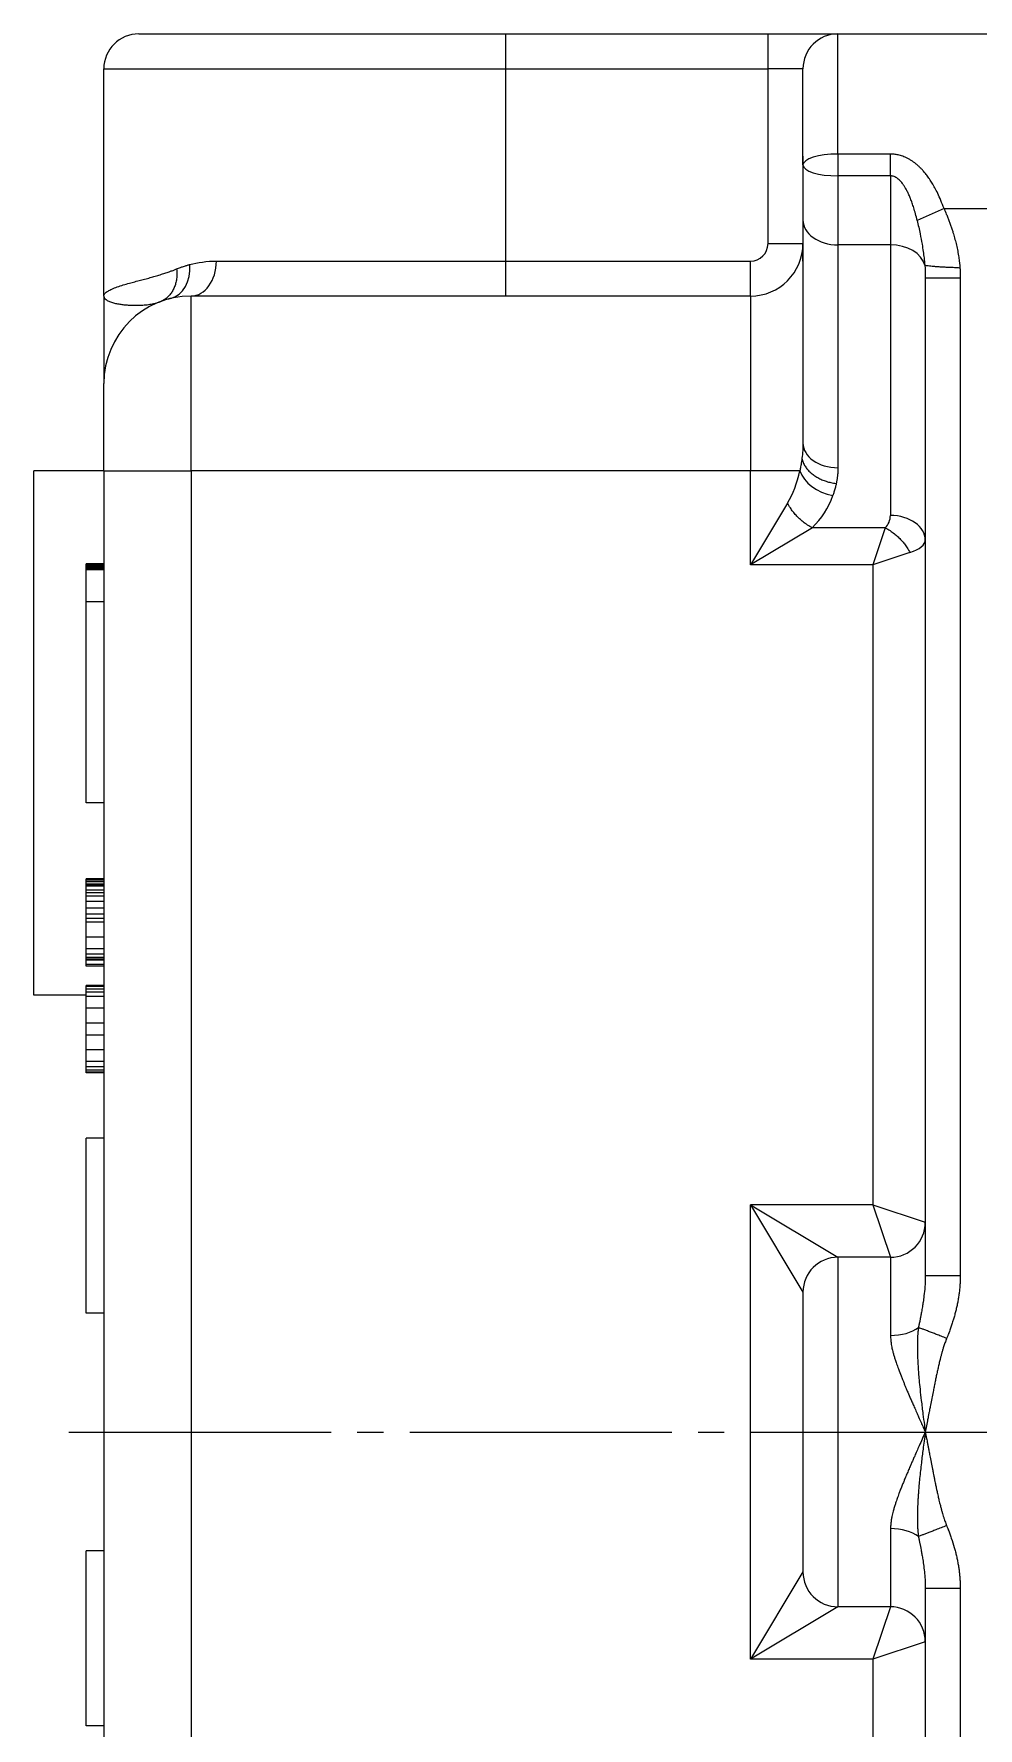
# Model space of a CAD drawing. Header units: millimetres. Extents: x -337 to 383, y -252 to 375.
# Drawn here: x 112 to 166, y -16.9 to 80 of the extents above; entities that cross this region are included whole.
import ezdxf

# ---------------------------------------------------------------- set-up
doc = ezdxf.new("R2010")
doc.units = ezdxf.units.MM
doc.linetypes.add('K5LT_AXLED', pattern=[19.5, 15, -1.5, 1.5, -1.5])
doc.linetypes.add('K5LT_THIN', pattern=[0])

# ---------------------------------------------------------------- blocks, each defined once
blk = doc.blocks.new('U3')
at = {"color": 7, "linetype": 'K5LT_THIN', "lineweight": 18}
for p, q in [((118.005, 80), (139.005, 80)), ((139.005, 78), (139.005, 80)), ((139.005, 80), (154.005, 80)), ((154.005, 78), (154.005, 80)), ((154.005, 80), (158.005, 80)), ((158.005, 80), (172.005, 80)), ((158.005, 73.125), (158.005, 80)), ((116.005, 65), (116.005, 78)), ((116.005, 78), (139.005, 78)), ((139.005, 67), (139.005, 78)), ((139.005, 78), (154.005, 78)), ((154.005, 68), (154.005, 78)), ((156.005, 78), (154.005, 78)), ((156.005, 72.5), (156.005, 78)), ((156.005, 72.5), (156.005, 73)), ((156.005, 73), (156.005, 72.5)), ((158.005, 73.125), (158.005, 71.875)), ((161.005, 73.125), (158.005, 73.125)), ((161.005, 71.875), (161.005, 73.125)), ((156.005, 72.5), (156.005, 69.343)), ((158.005, 71.875), (158.005, 67.929)), ((161.005, 71.875), (158.005, 71.875)), ((161.005, 71.875), (161.005, 67.929)), ((164.074, 70), (162.539, 69.32)), ((164.074, 70), (172.005, 70)), ((156.005, 69.343), (156.005, 56.589)), ((154.005, 68), (156.005, 68)), ((156.005, 67), (156.005, 68)), ((156.005, 68), (156.005, 67)), ((161.005, 67.929), (158.005, 67.929)), ((158.005, 67.929), (158.005, 55.175)), ((161.005, 67.929), (161.005, 52.444)), ((122.445, 67), (139.005, 67)), ((139.005, 67), (153.005, 67)), ((139.005, 65), (139.005, 67)), ((153.005, 65), (153.005, 67)), ((163.005, 66.029), (163.005, 8.944)), ((165.005, 66.029), (163.005, 66.029)), ((165.005, 66.029), (165.005, 8.944)), ((116.005, 65), (116.005, 65)), ((116.005, 65), (116.005, 60)), ((116.005, 65), (116.005, 65)), ((153.005, 65), (121.005, 65)), ((121.005, 55), (121.005, 65)), ((139.005, 65), (121.005, 65)), ((153.005, 65), (153.005, 55)), ((116.005, 55), (116.005, 60)), ((112.005, 25), (112.005, 55)), ((116.005, 55), (112.005, 55)), ((116.005, 55), (121.005, 55)), ((116.005, 55), (116.005, -25)), ((153.005, 55), (121.005, 55)), ((121.005, 55), (121.005, -55)), ((155.829, 55), (153.005, 55)), ((153.005, 49.615), (153.005, 55)), ((155.127, 53.151), (153.005, 49.615)), ((156.541, 51.737), (153.005, 49.615)), ((160.712, 51.737), (156.541, 51.737)), ((160.712, 51.737), (160.005, 49.615)), ((115.005, 49.681), (115.005, 49.686)), ((116.005, 49.686), (115.005, 49.686)), ((116.005, 49.681), (115.005, 49.681)), ((115.005, 49.667), (115.005, 49.681)), ((115.005, 49.644), (115.005, 49.667)), ((116.005, 49.667), (115.005, 49.667)), ((115.005, 49.61), (115.005, 49.644)), ((116.005, 49.644), (115.005, 49.644)), ((115.005, 49.554), (115.005, 49.61)), ((116.005, 49.61), (115.005, 49.61)), ((116.005, 49.554), (115.005, 49.554)), ((115.005, 49.49), (115.005, 49.554)), ((116.005, 49.49), (115.005, 49.49)), ((115.005, 49.443), (115.005, 49.49)), ((116.005, 49.443), (115.005, 49.443)), ((115.005, 49.387), (115.005, 49.443)), ((160.005, 49.615), (153.005, 49.615)), ((162.127, 50.322), (160.005, 49.615)), ((160.005, 49.615), (160.005, 13)), ((116.005, 49.387), (115.005, 49.387)), ((115.005, 49.33), (115.005, 49.387)), ((116.005, 49.33), (115.005, 49.33)), ((115.005, 47.5), (115.005, 49.33)), ((115.005, 36), (115.005, 47.5)), ((116.005, 47.5), (115.005, 47.5)), ((116.005, 36), (115.005, 36)), ((116.005, 31.657), (115.005, 31.657)), ((115.005, 31.638), (115.005, 31.657)), ((116.005, 31.638), (115.005, 31.638)), ((115.005, 31.58), (115.005, 31.638)), ((115.005, 31.489), (115.005, 31.58)), ((116.005, 31.58), (115.005, 31.58)), ((115.005, 31.349), (115.005, 31.489)), ((116.005, 31.489), (115.005, 31.489)), ((116.005, 31.349), (115.005, 31.349)), ((115.005, 31.313), (115.005, 31.349)), ((116.005, 31.313), (115.005, 31.313)), ((115.005, 31.24), (115.005, 31.313)), ((116.005, 31.24), (115.005, 31.24)), ((115.005, 30.999), (115.005, 31.24)), ((115.005, 30.853), (115.005, 30.999)), ((116.005, 30.999), (115.005, 30.999)), ((116.005, 30.853), (115.005, 30.853)), ((115.005, 30.66), (115.005, 30.853)), ((115.005, 30.351), (115.005, 30.66)), ((116.005, 30.66), (115.005, 30.66)), ((116.005, 30.351), (115.005, 30.351)), ((115.005, 29.976), (115.005, 30.351)), ((115.005, 29.625), (115.005, 29.976)), ((116.005, 29.976), (115.005, 29.976)), ((116.005, 29.625), (115.005, 29.625)), ((115.005, 29.378), (115.005, 29.625)), ((115.005, 29.17), (115.005, 29.378)), ((116.005, 29.378), (115.005, 29.378)), ((115.005, 28.322), (115.005, 29.17)), ((116.005, 29.17), (115.005, 29.17)), ((115.005, 27.649), (115.005, 28.322)), ((116.005, 28.322), (115.005, 28.322)), ((115.005, 27.352), (115.005, 27.649)), ((116.005, 27.649), (115.005, 27.649)), ((115.005, 27.158), (115.005, 27.352)), ((116.005, 27.352), (115.005, 27.352)), ((116.005, 27.158), (115.005, 27.158)), ((115.005, 27.05), (115.005, 27.158)), ((116.005, 27.05), (115.005, 27.05)), ((115.005, 27.008), (115.005, 27.05)), ((116.005, 27.008), (115.005, 27.008)), ((115.005, 27.006), (115.005, 27.008)), ((116.005, 27.006), (115.005, 27.006)), ((115.005, 26.748), (115.005, 27.006)), ((116.005, 26.748), (115.005, 26.748)), ((115.005, 26.664), (115.005, 26.748)), ((115.005, 26.664), (115.005, 26.664)), ((116.005, 26.664), (115.005, 26.664)), ((116.005, 26.664), (115.005, 26.664)), ((116.005, 25.545), (115.005, 25.545)), ((115.005, 25.492), (115.005, 25.545)), ((115.005, 25.331), (115.005, 25.492)), ((116.005, 25.492), (115.005, 25.492)), ((116.005, 25.331), (115.005, 25.331)), ((115.005, 25.163), (115.005, 25.331)), ((115.005, 25), (112.005, 25)), ((115.005, 24.916), (115.005, 25.163)), ((116.005, 25.163), (115.005, 25.163)), ((116.005, 24.916), (115.005, 24.916)), ((115.005, 24.255), (115.005, 24.916)), ((116.005, 24.255), (115.005, 24.255)), ((115.005, 23.395), (115.005, 24.255)), ((115.005, 22.707), (115.005, 23.395)), ((116.005, 23.395), (115.005, 23.395)), ((115.005, 21.867), (115.005, 22.707)), ((116.005, 22.707), (115.005, 22.707)), ((116.005, 21.867), (115.005, 21.867)), ((115.005, 21.192), (115.005, 21.867)), ((116.005, 21.192), (115.005, 21.192)), ((115.005, 20.894), (115.005, 21.192)), ((115.005, 20.708), (115.005, 20.894)), ((116.005, 20.894), (115.005, 20.894)), ((116.005, 20.708), (115.005, 20.708)), ((115.005, 20.588), (115.005, 20.708)), ((115.005, 20.547), (115.005, 20.588)), ((116.005, 20.588), (115.005, 20.588)), ((116.005, 20.547), (115.005, 20.547)), ((116.005, 16.805), (115.005, 16.805)), ((115.005, 6.805), (115.005, 16.805)), ((160.005, 13), (153.005, 13)), ((153.005, -13), (153.005, 13)), ((153.005, 13), (156.005, 8)), ((153.005, 13), (158.005, 10)), ((160.005, 13), (161.005, 10)), ((160.005, 13), (163.005, 12)), ((161.005, 10), (158.005, 10)), ((158.005, 10), (158.005, -10)), ((161.005, 10), (161.005, 5.528)), ((165.005, 8.944), (163.005, 8.944)), ((156.005, 8), (156.005, -8)), ((116.005, 6.805), (115.005, 6.805)), ((161.005, -5.528), (161.005, -10)), ((116.005, -6.805), (115.005, -6.805)), ((115.005, -16.805), (115.005, -6.805)), ((156.005, -8), (153.005, -13)), ((163.005, -8.944), (163.005, -66.029)), ((165.005, -8.944), (163.005, -8.944)), ((165.005, -8.944), (165.005, -66.029)), ((158.005, -10), (153.005, -13)), ((161.005, -10), (158.005, -10)), ((161.005, -10), (160.005, -13)), ((163.005, -12), (160.005, -13)), ((160.005, -13), (153.005, -13)), ((160.005, -13), (160.005, -49.615)), ((116.005, -16.805), (115.005, -16.805))]:
    blk.add_line(p, q, dxfattribs=at)
at = {"color": 30, "linetype": 'K5LT_AXLED', "lineweight": 18, "true_color": 0xff8000}
blk.add_line((114.005, 0), (214.005, 0), dxfattribs=at)
at = {"color": 7, "linetype": 'K5LT_THIN', "lineweight": 18}
for centre, radius, start, end in [((118.005, 78), 2, 90, 180), ((158.005, 78), 2, 90, 180), ((153.005, 68), 1, 270, 0), ((153.005, 68), 3, 270, 359.99959), ((121.005, 60), 5, 90, 180), ((117.162, 64.999), 1.156, 179.9699, 180.02525), ((121.005, 60), 5, 103.72311, 110.70224), ((153.005, 55.272), 5, 315, 340.29008), ((160.005, 52.444), 1, 315, 0), ((161.005, 12), 2, 270, 0), ((158.005, 8), 2, 90, 180), ((158.005, -8), 2, 180, 270), ((161.005, -12), 2, 0, 90)]:
    blk.add_arc(centre, radius, start, end, dxfattribs=at)
for centre, major_axis, ratio, start_param, end_param in [((158.005, 72.5), (-2, 0), 0.3125, 4.712389, 6.283185), ((158.005, 72.5), (-2, 0), 0.3125, 0, 1.570796), ((158.005, 69.343), (-2, 0), 0.707107, 0, 1.570796), ((161.005, 66.515), (-2, 0), 0.707107, 3.313801, 4.712389), ((121.005, 67), (0, -2), 0.72, 0, 1.570796), ((119.345, 66.8), (-0.474, 1.943), 0.777628, 3.141593, 4.524726), ((158.005, 56.589), (-2, 0), 0.707107, 0, 1.570796), ((153.005, 56.686), (0, 5), 0.6, 3.926991, 4.368386), ((157.712, 55), (1.883, -0.675), 0.685456, 3.623189, 4.953187), ((161.005, 51.029), (-2, 0), 0.707107, 3.141593, 4.712389), ((160.005, 51.029), (3, 0), 0.333333, 5.497787, 6.283185), ((161.005, 6.633), (2, 0), 0.552771, 4.712389, 5.648072), ((161.005, -6.633), (-2, 0), 0.552771, 3.776681, 4.712389)]:
    blk.add_ellipse(centre, major_axis=major_axis, ratio=ratio, start_param=start_param, end_param=end_param, dxfattribs=at)
for points, knots in [([(164.074, 70), (164.017, 70.16), (163.904, 70.455), (163.728, 70.85), (163.561, 71.177), (163.404, 71.451), (163.249, 71.693), (163.096, 71.906), (162.947, 72.09), (162.81, 72.243), (162.68, 72.375), (162.556, 72.489), (162.43, 72.594), (162.298, 72.692), (162.157, 72.785), (162.005, 72.871), (161.856, 72.943), (161.713, 73), (161.58, 73.043), (161.455, 73.075), (161.338, 73.098), (161.232, 73.113), (161.121, 73.123), (161.047, 73.125), (161.005, 73.125)], [0, 0, 0, 0, 2.901177, 5.388415, 7.368806, 9.146688, 10.736127, 12.222564, 13.539492, 14.686912, 15.620491, 16.566577, 17.417985, 18.246997, 19.149206, 20.047548, 20.921543, 21.630212, 22.301328, 22.934782, 23.471937, 23.973987, 24.42611, 25, 25, 25, 25]), ([(162.539, 69.32), (162.509, 69.451), (162.448, 69.696), (162.352, 70.031), (162.257, 70.318), (162.165, 70.566), (162.072, 70.788), (161.978, 70.986), (161.885, 71.158), (161.792, 71.308), (161.704, 71.433), (161.62, 71.535), (161.54, 71.619), (161.458, 71.694), (161.368, 71.761), (161.267, 71.817), (161.166, 71.855), (161.078, 71.872), (161.026, 71.875), (161.005, 71.875)], [0, 0, 0, 0, 2.479781, 4.646171, 6.373581, 7.991181, 9.473584, 10.804583, 12.036273, 13.139532, 14.135519, 14.972139, 15.706274, 16.444581, 17.213496, 18.029385, 18.869131, 19.537508, 20, 20, 20, 20]), ([(164.074, 70), (164.118, 69.898), (164.163, 69.796), (164.235, 69.622), (164.263, 69.552), (164.319, 69.411), (164.346, 69.341), (164.398, 69.2), (164.424, 69.13), (164.473, 68.989), (164.497, 68.919), (164.543, 68.78), (164.565, 68.712), (164.619, 68.538), (164.65, 68.431), (164.709, 68.217), (164.737, 68.109), (164.79, 67.887), (164.816, 67.771), (164.863, 67.54), (164.884, 67.424), (164.919, 67.206), (164.932, 67.103), (164.949, 66.978), (164.951, 66.956), (164.966, 66.828), (164.976, 66.721), (164.985, 66.603)], [3.966564, 3.966564, 3.966564, 3.966564, 4.467652, 4.467652, 4.806697, 4.806697, 5.141753, 5.141753, 5.472924, 5.472924, 5.800262, 5.800262, 6.112607, 6.112607, 6.597944, 6.597944, 7.075082, 7.075082, 7.581771, 7.581771, 8.080017, 8.080017, 8.514732, 8.514732, 8.60747, 8.60747, 9.054525, 9.054525, 9.054525, 9.054525]), ([(162.539, 69.32), (162.598, 69.065), (162.699, 68.61), (162.81, 68.021), (162.884, 67.562), (162.938, 67.159), (162.964, 66.897), (162.976, 66.757)], [0, 0, 0, 0, 2.310937, 4.163207, 5.473432, 6.641016, 8, 8, 8, 8]), ([(116.005, 65), (116.005, 65.05), (116.048, 65.146), (116.219, 65.28), (116.461, 65.402), (116.756, 65.517), (117.097, 65.627), (117.441, 65.727), (117.774, 65.818), (118.094, 65.903), (118.409, 65.987), (118.718, 66.07), (119.014, 66.154), (119.292, 66.238), (119.555, 66.324), (119.793, 66.407), (119.998, 66.482), (120.118, 66.528), (120.169, 66.548)], [0, 0, 0, 0, 2.33531, 4.410661, 6.1563, 7.939772, 9.555302, 10.978586, 12.140298, 13.198729, 14.199748, 15.118224, 15.964809, 16.731042, 17.428845, 18.092251, 18.608492, 19, 19, 19, 19]), ([(120.169, 66.548), (120.183, 66.434), (120.193, 66.217), (120.164, 65.919), (120.103, 65.656), (120.013, 65.422), (119.897, 65.211), (119.758, 65.031), (119.601, 64.881), (119.428, 64.761), (119.303, 64.702), (119.238, 64.677)], [0, 0, 0, 0, 1.650126, 3.139521, 4.444278, 5.770847, 7.075215, 8.338622, 9.563227, 10.769463, 12, 12, 12, 12]), ([(120.169, 66.548), (120.241, 66.578), (120.369, 66.628), (120.54, 66.687), (120.664, 66.727), (120.756, 66.755), (120.836, 66.778), (120.89, 66.793), (120.917, 66.8)], [0, 0, 0, 0, 2.768668, 4.849047, 6.241138, 7.156786, 8.076407, 9, 9, 9, 9]), ([(164.985, 66.603), (164.879, 66.615), (164.677, 66.621), (164.396, 66.632), (164.143, 66.643), (163.91, 66.656), (163.689, 66.67), (163.486, 66.685), (163.308, 66.702), (163.156, 66.719), (163.039, 66.738), (162.991, 66.751), (162.976, 66.757)], [0, 0, 0, 0, 1.413641, 2.697745, 3.84682, 5.033363, 6.235649, 7.484202, 8.776347, 10.082783, 11.497436, 13, 13, 13, 13]), ([(164.985, 66.603), (164.991, 66.5), (164.996, 66.417), (165.003, 66.232), (165.004, 66.131), (165.005, 66.029)], [0, 0, 0, 0, 0.906765, 0.906765, 2, 2, 2, 2]), ([(116.005, 65), (116.005, 64.999), (116.005, 64.996), (116.005, 64.993), (116.005, 64.991), (116.006, 64.989), (116.006, 64.986), (116.006, 64.984), (116.006, 64.981), (116.007, 64.977), (116.008, 64.97), (116.01, 64.959), (116.016, 64.938), (116.033, 64.899), (116.082, 64.834), (116.191, 64.75), (116.374, 64.665), (116.602, 64.597), (116.844, 64.547), (117.087, 64.512), (117.333, 64.488), (117.579, 64.474), (117.814, 64.47), (118.03, 64.473), (118.224, 64.482), (118.398, 64.496), (118.6, 64.519), (118.787, 64.551), (118.967, 64.594), (119.1, 64.632), (119.19, 64.661), (119.238, 64.677)], [0, 0, 0, 0, 0.112828, 0.209369, 0.281104, 0.328034, 0.404777, 0.476921, 0.563403, 0.67543, 0.853619, 1.138625, 1.686864, 2.771942, 4.778895, 7.75065, 10.954845, 13.872825, 16.235849, 18.340869, 20.321017, 22.090068, 23.705856, 25.073364, 26.237685, 27.29328, 28.220068, 29.811329, 30.532433, 31.249344, 32, 32, 32, 32]), ([(119.819, 64.857), (119.819, 64.857), (119.819, 64.857), (119.819, 64.857), (119.819, 64.857), (119.818, 64.857), (119.818, 64.857), (119.818, 64.857), (119.817, 64.857), (119.816, 64.857), (119.816, 64.856), (119.814, 64.856), (119.812, 64.856), (119.808, 64.855), (119.806, 64.854), (119.797, 64.852), (119.792, 64.851), (119.776, 64.847), (119.766, 64.844), (119.746, 64.839), (119.736, 64.836), (119.707, 64.828), (119.687, 64.823), (119.668, 64.818)], [0.000098, 0.000098, 0.000098, 0.000098, 0.005, 0.005, 0.009675, 0.009675, 0.02, 0.02, 0.039999, 0.039999, 0.079998, 0.079998, 0.159996, 0.159996, 0.319992, 0.319992, 0.639984, 0.639984, 1.239984, 1.239984, 1.839984, 1.839984, 3, 3, 3, 3]), ([(155.948, 55.714), (155.94, 55.653), (155.924, 55.538), (155.899, 55.375), (155.868, 55.198), (155.845, 55.075), (155.829, 55)], [0, 0, 0, 0, 1.817412, 3.413466, 4.788161, 7, 7, 7, 7]), ([(155.948, 55.714), (155.962, 55.633), (156.008, 55.479), (156.12, 55.265), (156.262, 55.073), (156.431, 54.901), (156.628, 54.743), (156.848, 54.605), (157.085, 54.488), (157.338, 54.393), (157.614, 54.319), (157.807, 54.289), (157.909, 54.278)], [0, 0, 0, 0, 1.532012, 2.91942, 4.155226, 5.421501, 6.671358, 7.909342, 9.145889, 10.359178, 11.59853, 13, 13, 13, 13]), ([(158.005, 55.175), (158.004, 55.1), (158.003, 55.025), (157.995, 54.875), (157.989, 54.8), (157.974, 54.66), (157.965, 54.594), (157.945, 54.463), (157.932, 54.397), (157.917, 54.314), (157.912, 54.296), (157.909, 54.278)], [0, 0, 0, 0, 0.527085, 0.527085, 1.057078, 1.057078, 1.526828, 1.526828, 2, 2, 2.130076, 2.130076, 2.130076, 2.130076]), ([(157.909, 54.278), (157.905, 54.26), (157.902, 54.242), (157.88, 54.15), (157.863, 54.076), (157.823, 53.929), (157.802, 53.855), (157.758, 53.716), (157.735, 53.651), (157.712, 53.586)], [-0.166315, -0.166315, -0.166315, -0.166315, 0, 0, 0.685484, 0.685484, 1.378012, 1.378012, 2, 2, 2, 2]), ([(156.541, 51.737), (156.448, 51.783), (156.27, 51.885), (156.025, 52.062), (155.806, 52.25), (155.61, 52.448), (155.434, 52.659), (155.268, 52.893), (155.173, 53.059), (155.127, 53.151)], [0, 0, 0, 0, 1.631747, 3.115142, 4.429125, 5.78166, 7.092464, 8.382601, 10, 10, 10, 10]), ([(160.712, 51.737), (160.805, 51.69), (160.983, 51.588), (161.228, 51.411), (161.447, 51.223), (161.643, 51.025), (161.819, 50.815), (161.985, 50.58), (162.08, 50.415), (162.127, 50.322)], [0, 0, 0, 0, 1.631773, 3.115198, 4.429207, 5.78177, 7.092597, 8.382758, 10, 10, 10, 10]), ([(163.005, 8.944), (163.005, 8.735), (162.989, 8.351), (162.939, 7.846), (162.887, 7.465), (162.847, 7.204), (162.814, 7.011), (162.789, 6.871), (162.766, 6.748), (162.746, 6.645), (162.727, 6.547), (162.71, 6.462), (162.691, 6.368), (162.675, 6.292), (162.662, 6.23), (162.654, 6.192), (162.647, 6.164), (162.643, 6.142), (162.64, 6.129), (162.637, 6.116), (162.633, 6.101), (162.63, 6.082), (162.625, 6.054), (162.621, 6.019), (162.617, 5.991), (162.615, 5.977)], [0, 0, 0, 0, 5.792868, 10.488522, 13.582587, 15.904665, 17.366078, 18.643489, 19.572457, 20.550413, 21.298498, 22.107911, 22.73576, 23.686451, 24.05362, 24.365151, 24.70546, 24.821842, 24.938266, 25.074343, 25.210019, 25.351174, 25.53798, 25.760894, 26, 26, 26, 26]), ([(165.005, 8.944), (165.004, 8.859), (165.004, 8.775), (164.998, 8.605), (164.993, 8.52), (164.982, 8.351), (164.975, 8.267), (164.958, 8.098), (164.948, 8.014), (164.926, 7.846), (164.914, 7.763), (164.887, 7.597), (164.872, 7.515), (164.841, 7.35), (164.824, 7.267), (164.788, 7.103), (164.769, 7.021), (164.729, 6.858), (164.707, 6.777), (164.663, 6.615), (164.64, 6.534), (164.606, 6.421), (164.596, 6.389), (164.561, 6.276), (164.536, 6.196), (164.482, 6.037), (164.455, 5.958), (164.412, 5.839), (164.398, 5.799), (164.369, 5.72), (164.354, 5.68), (164.33, 5.618), (164.321, 5.594), (164.302, 5.547), (164.293, 5.524), (164.274, 5.477), (164.265, 5.452), (164.245, 5.404), (164.236, 5.382), (164.226, 5.359)], [0, 0, 0, 0, 0.842928, 0.842928, 1.690588, 1.690588, 2.543361, 2.543361, 3.404898, 3.404898, 4.262625, 4.262625, 5.126424, 5.126424, 5.996178, 5.996178, 6.871769, 6.871769, 7.753079, 7.753079, 8.639986, 8.639986, 9, 9, 9.889911, 9.889911, 10.787905, 10.787905, 11.235436, 11.235436, 11.691055, 11.691055, 11.972523, 11.972523, 12.259782, 12.259782, 12.550454, 12.550454, 12.876214, 12.876214, 12.876214, 12.876214]), ([(162.615, 5.977), (162.614, 5.971), (162.612, 5.957), (162.609, 5.935), (162.606, 5.913), (162.6, 5.873), (162.593, 5.818), (162.584, 5.746), (162.577, 5.676), (162.571, 5.603), (162.565, 5.528), (162.561, 5.449), (162.557, 5.365), (162.553, 5.276), (162.551, 5.184), (162.55, 5.083), (162.549, 4.965), (162.55, 4.823), (162.552, 4.652), (162.556, 4.462), (162.564, 4.244), (162.575, 3.996), (162.592, 3.701), (162.617, 3.356), (162.653, 2.932), (162.704, 2.408), (162.777, 1.757), (162.862, 1.079), (162.941, 0.478), (162.987, 0.138), (163.005, 0)], [0, 0, 0, 0, 0.124101, 0.236104, 0.337152, 0.450123, 0.862406, 1.192539, 1.55862, 1.916742, 2.281192, 2.66968, 3.082207, 3.520155, 3.975611, 4.448577, 5.009654, 5.722773, 6.597686, 7.6082, 8.655091, 9.973753, 11.464572, 13.261029, 15.379662, 18.136289, 21.516103, 25.640601, 28.830693, 31, 31, 31, 31]), ([(164.226, 5.359), (164.12, 5.4), (163.921, 5.477), (163.647, 5.583), (163.403, 5.676), (163.179, 5.763), (162.973, 5.841), (162.779, 5.916), (162.668, 5.957), (162.615, 5.977)], [0, 0, 0, 0, 1.638947, 3.071211, 4.359541, 5.685488, 7.057386, 8.38534, 10, 10, 10, 10]), ([(161.005, 5.528), (161.013, 5.433), (161.027, 5.265), (161.055, 5.041), (161.083, 4.874), (161.111, 4.738), (161.146, 4.596), (161.191, 4.429), (161.249, 4.241), (161.308, 4.06), (161.362, 3.901), (161.412, 3.756), (161.493, 3.532), (161.589, 3.283), (161.693, 3.023), (161.767, 2.84), (161.839, 2.663), (161.915, 2.481), (162.023, 2.227), (162.14, 1.956), (162.265, 1.668), (162.376, 1.412), (162.495, 1.142), (162.628, 0.845), (162.756, 0.558), (162.884, 0.27), (162.965, 0.09), (163.005, 0)], [0, 0, 0, 0, 2.017925, 3.524698, 4.522722, 5.277555, 6.082072, 7.119346, 8.262823, 9.332103, 10.156731, 10.863262, 11.673741, 13.684759, 14.651304, 15.508819, 16.326583, 17.187526, 18.070293, 19.82861, 20.852533, 21.897326, 23.205338, 24.349585, 25.710053, 26.866524, 28, 28, 28, 28]), ([(164.226, 5.359), (164.226, 5.358), (164.225, 5.357), (164.223, 5.352), (164.222, 5.348), (164.214, 5.328), (164.209, 5.314), (164.198, 5.284), (164.192, 5.269), (164.175, 5.225), (164.164, 5.195), (164.137, 5.122), (164.122, 5.08), (164.082, 4.965), (164.058, 4.893), (164.016, 4.761), (163.998, 4.703), (163.964, 4.585), (163.948, 4.526), (163.931, 4.463), (163.93, 4.46), (163.913, 4.398), (163.897, 4.337), (163.867, 4.217), (163.852, 4.157), (163.816, 4.012), (163.795, 3.926), (163.766, 3.8), (163.757, 3.759), (163.728, 3.633), (163.709, 3.547), (163.681, 3.419), (163.672, 3.379), (163.654, 3.295), (163.644, 3.252), (163.626, 3.164), (163.617, 3.121), (163.599, 3.036), (163.59, 2.996), (163.564, 2.867), (163.546, 2.78), (163.52, 2.651), (163.511, 2.61), (163.486, 2.482), (163.468, 2.394), (163.425, 2.18), (163.401, 2.054), (163.375, 1.925), (163.375, 1.922), (163.349, 1.789), (163.324, 1.66), (163.283, 1.449), (163.267, 1.368), (163.242, 1.238), (163.233, 1.191), (163.212, 1.079), (163.199, 1.014), (163.174, 0.885), (163.162, 0.82), (163.142, 0.718), (163.135, 0.681), (163.123, 0.616), (163.118, 0.589), (163.1, 0.497), (163.088, 0.433), (163.063, 0.304), (163.051, 0.239), (163.027, 0.116), (163.016, 0.058), (163.005, 0)], [12.001617, 12.001617, 12.001617, 12.001617, 12.014184, 12.014184, 12.065268, 12.065268, 12.277261, 12.277261, 12.4875, 12.4875, 12.910069, 12.910069, 13.525039, 13.525039, 14.577245, 14.577245, 15.413346, 15.413346, 16.221351, 16.221351, 16.262384, 16.262384, 17.06501, 17.06501, 17.853851, 17.853851, 18.965106, 18.965106, 19.479079, 19.479079, 20.58662, 20.58662, 21.09908, 21.09908, 21.651693, 21.651693, 22.203927, 22.203927, 22.715347, 22.715347, 23.818267, 23.818267, 24.328933, 24.328933, 25.430441, 25.430441, 27.000624, 27.000624, 27.040972, 27.040972, 28.650195, 28.650195, 29.668746, 29.668746, 30.258512, 30.258512, 31.062429, 31.062429, 31.866223, 31.866223, 32.33488, 32.33488, 32.669902, 32.669902, 33.473504, 33.473504, 34.277043, 34.277043, 35, 35, 35, 35]), ([(163.005, 0), (162.945, -0.134), (162.828, -0.396), (162.664, -0.763), (162.522, -1.082), (162.406, -1.344), (162.308, -1.568), (162.22, -1.772), (162.124, -1.992), (162.023, -2.228), (161.918, -2.473), (161.828, -2.691), (161.744, -2.898), (161.659, -3.108), (161.574, -3.323), (161.501, -3.513), (161.444, -3.668), (161.395, -3.804), (161.346, -3.948), (161.287, -4.122), (161.224, -4.318), (161.168, -4.512), (161.124, -4.683), (161.087, -4.848), (161.055, -5.04), (161.027, -5.272), (161.013, -5.44), (161.005, -5.528)], [0, 0, 0, 0, 1.693168, 3.323891, 4.6667, 5.775887, 6.713896, 7.607423, 8.487163, 9.649189, 10.795037, 11.862281, 12.709386, 13.771518, 14.926497, 15.905574, 16.670819, 17.343349, 18.073714, 18.993616, 20.208272, 21.403181, 22.399994, 23.298092, 24.483978, 26.126645, 28, 28, 28, 28]), ([(163.005, 0), (162.982, -0.173), (162.939, -0.498), (162.879, -0.95), (162.826, -1.367), (162.776, -1.78), (162.725, -2.216), (162.68, -2.644), (162.644, -3.037), (162.617, -3.36), (162.598, -3.619), (162.585, -3.821), (162.575, -3.994), (162.567, -4.161), (162.56, -4.339), (162.554, -4.533), (162.551, -4.721), (162.549, -4.887), (162.55, -5.044), (162.551, -5.186), (162.555, -5.327), (162.56, -5.445), (162.567, -5.558), (162.575, -5.655), (162.583, -5.735), (162.591, -5.801), (162.598, -5.859), (162.606, -5.919), (162.612, -5.958), (162.615, -5.977)], [0, 0, 0, 0, 2.645038, 4.945375, 6.901011, 9.009094, 11.24047, 13.556794, 15.542662, 17.227699, 18.467651, 19.471886, 20.280793, 21.07697, 21.993426, 22.956525, 23.983021, 24.781957, 25.386583, 26.265224, 26.805231, 27.397617, 27.946812, 28.426677, 28.798516, 29.109169, 29.390612, 29.680909, 30, 30, 30, 30]), ([(163.005, 0), (163.018, -0.065), (163.03, -0.129), (163.055, -0.258), (163.067, -0.323), (163.082, -0.402), (163.085, -0.416), (163.097, -0.48), (163.107, -0.531), (163.129, -0.646), (163.141, -0.711), (163.166, -0.84), (163.178, -0.905), (163.197, -1.004), (163.204, -1.038), (163.229, -1.167), (163.247, -1.262), (163.288, -1.476), (163.311, -1.596), (163.336, -1.725), (163.338, -1.735), (163.365, -1.873), (163.39, -2.002), (163.431, -2.207), (163.446, -2.282), (163.471, -2.411), (163.482, -2.464), (163.508, -2.593), (163.523, -2.668), (163.549, -2.797), (163.56, -2.85), (163.587, -2.979), (163.602, -3.053), (163.624, -3.155), (163.629, -3.181), (163.641, -3.235), (163.646, -3.261), (163.668, -3.362), (163.684, -3.437), (163.712, -3.563), (163.724, -3.616), (163.753, -3.743), (163.77, -3.816), (163.799, -3.942), (163.812, -3.995), (163.842, -4.12), (163.86, -4.192), (163.894, -4.325), (163.91, -4.386), (163.943, -4.507), (163.959, -4.568), (163.979, -4.636), (163.982, -4.645), (164, -4.708), (164.016, -4.761), (164.05, -4.868), (164.067, -4.921), (164.1, -5.017), (164.115, -5.059), (164.145, -5.145), (164.161, -5.187), (164.183, -5.246), (164.189, -5.262), (164.201, -5.294), (164.207, -5.31), (164.217, -5.336), (164.221, -5.346), (164.225, -5.357), (164.226, -5.358), (164.226, -5.36)], [0, 0, 0, 0, 0.803499, 0.803499, 1.607045, 1.607045, 1.780916, 1.780916, 2.410634, 2.410634, 3.214314, 3.214314, 4.018108, 4.018108, 4.446584, 4.446584, 5.626108, 5.626108, 7.113846, 7.113846, 7.234842, 7.234842, 8.844738, 8.844738, 9.784162, 9.784162, 10.456101, 10.456101, 11.396563, 11.396563, 12.069369, 12.069369, 13.011242, 13.011242, 13.348157, 13.348157, 13.685212, 13.685212, 14.628988, 14.628988, 15.304602, 15.304602, 16.25117, 16.25117, 16.929043, 16.929043, 17.879274, 17.879274, 18.68744, 18.68744, 19.516241, 19.516241, 19.639782, 19.639782, 20.397469, 20.397469, 21.168783, 21.168783, 21.78749, 21.78749, 22.398647, 22.398647, 22.623155, 22.623155, 22.849432, 22.849432, 22.985161, 22.985161, 23.002194, 23.002194, 23.002194, 23.002194]), ([(164.226, -5.36), (164.019, -5.44), (163.726, -5.553), (163.377, -5.687), (163.161, -5.77), (162.969, -5.843), (162.78, -5.915), (162.67, -5.957), (162.615, -5.977)], [0, 0, 0, 0, 2.888167, 4.063102, 5.241353, 6.363574, 7.453592, 9, 9, 9, 9]), ([(164.226, -5.36), (164.234, -5.379), (164.242, -5.397), (164.258, -5.437), (164.267, -5.457), (164.282, -5.496), (164.29, -5.516), (164.305, -5.555), (164.313, -5.574), (164.335, -5.632), (164.35, -5.672), (164.38, -5.75), (164.394, -5.79), (164.437, -5.907), (164.465, -5.986), (164.552, -6.243), (164.609, -6.424), (164.683, -6.687), (164.705, -6.768), (164.747, -6.93), (164.766, -7.011), (164.804, -7.174), (164.821, -7.255), (164.854, -7.419), (164.87, -7.501), (164.898, -7.666), (164.912, -7.749), (164.935, -7.914), (164.946, -7.997), (164.965, -8.162), (164.973, -8.245), (164.986, -8.41), (164.992, -8.493), (165.002, -8.698), (165.004, -8.821), (165.005, -8.944)], [-3.868495, -3.868495, -3.868495, -3.868495, -3.588547, -3.588547, -3.345513, -3.345513, -3.105308, -3.105308, -2.870192, -2.870192, -2.417407, -2.417407, -1.974066, -1.974066, -1.08285, -1.08285, 0.92404, 0.92404, 1.801581, 1.801581, 2.673871, 2.673871, 3.540849, 3.540849, 4.402455, 4.402455, 5.258634, 5.258634, 6.109333, 6.109333, 6.94706, 6.94706, 7.776825, 7.776825, 9, 9, 9, 9]), ([(162.615, -5.977), (162.617, -5.995), (162.621, -6.026), (162.626, -6.06), (162.629, -6.081), (162.632, -6.096), (162.636, -6.11), (162.64, -6.126), (162.644, -6.145), (162.649, -6.171), (162.657, -6.208), (162.668, -6.259), (162.681, -6.323), (162.696, -6.395), (162.713, -6.477), (162.731, -6.565), (162.752, -6.676), (162.781, -6.829), (162.819, -7.04), (162.867, -7.33), (162.919, -7.692), (162.967, -8.11), (162.998, -8.533), (163.005, -8.813), (163.005, -8.944)], [0, 0, 0, 0, 0.274761, 0.473254, 0.595479, 0.699543, 0.848263, 1.000634, 1.159075, 1.333788, 1.666811, 2.109493, 2.624839, 3.23348, 3.887283, 4.608955, 5.434842, 6.63735, 8.409466, 10.718354, 13.965711, 17.616392, 21.493689, 25, 25, 25, 25])]:
    blk.add_open_spline(points, degree=3, knots=knots, dxfattribs=at)
for points in [[(120.917, 66.8), (121.39, 66.925), (121.9, 67), (122.445, 67)], [(162.976, 66.757), (162.995, 66.515), (163.005, 66.272), (163.005, 66.029)], [(156.005, 56.589), (156.005, 56.302), (155.985, 56.01), (155.948, 55.714)]]:
    blk.add_open_spline(points, degree=3, dxfattribs=at)

msp = doc.modelspace()

# ---------------------------------------------------------------- block references
msp.add_blockref('U3', (0, 0))

doc.saveas('drawing.dxf')
